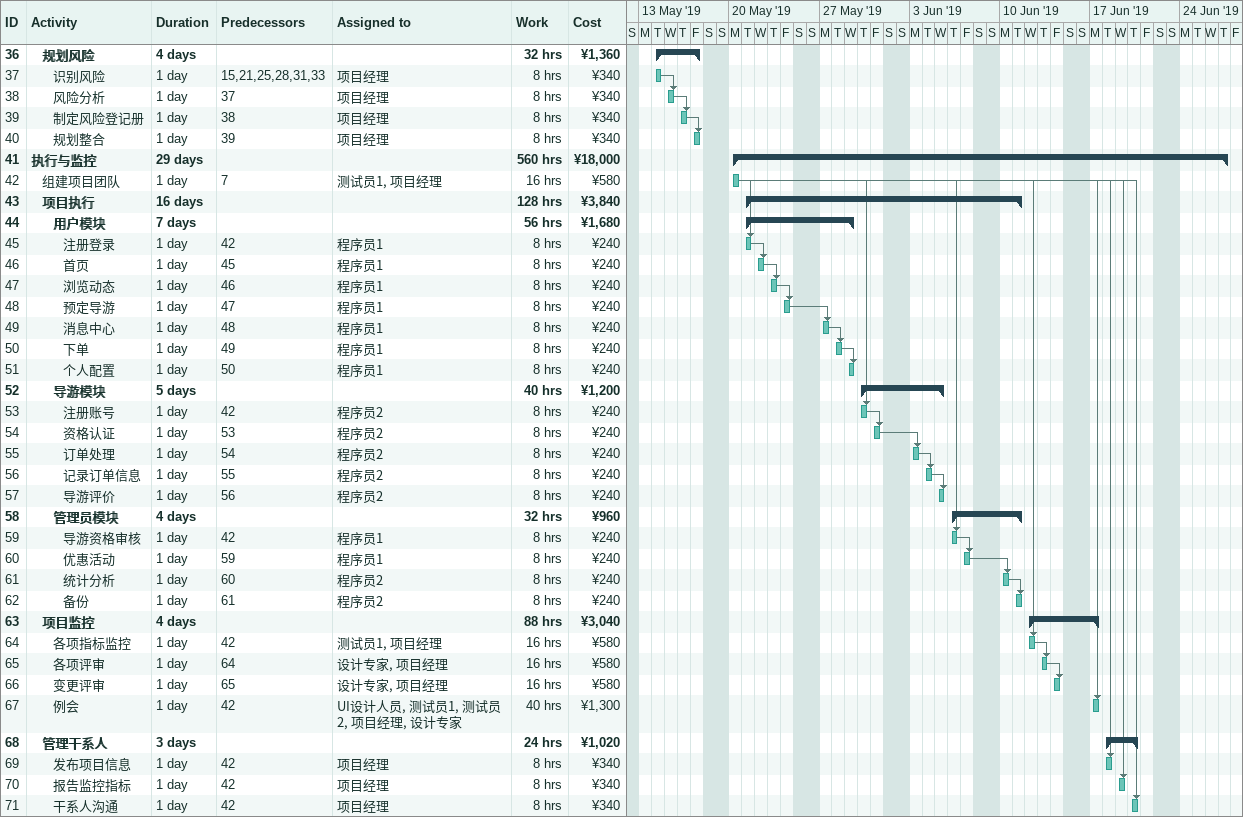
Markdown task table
| ID | Level | Task | Duration | Start | Finish | Predecessors | Resources | Work (h) | Cost (¥) |
|---|---|---|---|---|---|---|---|---|---|
| 36 | 2 | **规划风险** | 4d | 2019-05-14 | 2019-05-17 |  |  | 32 | 1360 |
| 37 | 3 | 识别风险 | 1d | 2019-05-14 | 2019-05-14 | 15, 21, 25, 28, 31, 33 | 项目经理 | 8 | 340 |
| 38 | 3 | 风险分析 | 1d | 2019-05-15 | 2019-05-15 | 37 | 项目经理 | 8 | 340 |
| 39 | 3 | 制定风险登记册 | 1d | 2019-05-16 | 2019-05-16 | 38 | 项目经理 | 8 | 340 |
| 40 | 3 | 规划整合 | 1d | 2019-05-17 | 2019-05-17 | 39 | 项目经理 | 8 | 340 |
| 41 | 1 | **执行与监控** | 29d | 2019-05-20 | 2019-06-27 |  |  | 560 | 18000 |
| 42 | 2 | 组建项目团队 | 1d | 2019-05-20 | 2019-05-20 | 7 | 测试员1, 项目经理 | 16 | 580 |
| 43 | 2 | **项目执行** | 16d | 2019-05-21 | 2019-06-11 |  |  | 128 | 3840 |
| 44 | 3 | **用户模块** | 7d | 2019-05-21 | 2019-05-29 |  |  | 56 | 1680 |
| 45 | 4 | 注册登录 | 1d | 2019-05-21 | 2019-05-21 | 42 | 程序员1 | 8 | 240 |
| 46 | 4 | 首页 | 1d | 2019-05-22 | 2019-05-22 | 45 | 程序员1 | 8 | 240 |
| 47 | 4 | 浏览动态 | 1d | 2019-05-23 | 2019-05-23 | 46 | 程序员1 | 8 | 240 |
| 48 | 4 | 预定导游 | 1d | 2019-05-24 | 2019-05-24 | 47 | 程序员1 | 8 | 240 |
| 49 | 4 | 消息中心 | 1d | 2019-05-27 | 2019-05-27 | 48 | 程序员1 | 8 | 240 |
| 50 | 4 | 下单 | 1d | 2019-05-28 | 2019-05-28 | 49 | 程序员1 | 8 | 240 |
| 51 | 4 | 个人配置 | 1d | 2019-05-29 | 2019-05-29 | 50 | 程序员1 | 8 | 240 |
| 52 | 3 | **导游模块** | 5d | 2019-05-30 | 2019-06-05 |  |  | 40 | 1200 |
| 53 | 4 | 注册账号 | 1d | 2019-05-30 | 2019-05-30 | 42 | 程序员2 | 8 | 240 |
| 54 | 4 | 资格认证 | 1d | 2019-05-31 | 2019-05-31 | 53 | 程序员2 | 8 | 240 |
| 55 | 4 | 订单处理 | 1d | 2019-06-03 | 2019-06-03 | 54 | 程序员2 | 8 | 240 |
| 56 | 4 | 记录订单信息 | 1d | 2019-06-04 | 2019-06-04 | 55 | 程序员2 | 8 | 240 |
| 57 | 4 | 导游评价 | 1d | 2019-06-05 | 2019-06-05 | 56 | 程序员2 | 8 | 240 |
| 58 | 3 | **管理员模块** | 4d | 2019-06-06 | 2019-06-11 |  |  | 32 | 960 |
| 59 | 4 | 导游资格审核 | 1d | 2019-06-06 | 2019-06-06 | 42 | 程序员1 | 8 | 240 |
| 60 | 4 | 优惠活动 | 1d | 2019-06-07 | 2019-06-07 | 59 | 程序员1 | 8 | 240 |
| 61 | 4 | 统计分析 | 1d | 2019-06-10 | 2019-06-10 | 60 | 程序员2 | 8 | 240 |
| 62 | 4 | 备份 | 1d | 2019-06-11 | 2019-06-11 | 61 | 程序员2 | 8 | 240 |
| 63 | 2 | **项目监控** | 4d | 2019-06-12 | 2019-06-17 |  |  | 88 | 3040 |
| 64 | 3 | 各项指标监控 | 1d | 2019-06-12 | 2019-06-12 | 42 | 测试员1, 项目经理 | 16 | 580 |
| 65 | 3 | 各项评审 | 1d | 2019-06-13 | 2019-06-13 | 64 | 设计专家, 项目经理 | 16 | 580 |
| 66 | 3 | 变更评审 | 1d | 2019-06-14 | 2019-06-14 | 65 | 设计专家, 项目经理 | 16 | 580 |
| 67 | 3 | 例会 | 1d | 2019-06-17 | 2019-06-17 | 42 | UI设计人员, 测试员1, 测试员2, 项目经理, 设计专家 | 40 | 1300 |
| 68 | 2 | **管理干系人** | 3d | 2019-06-18 | 2019-06-20 |  |  | 24 | 1020 |
| 69 | 3 | 发布项目信息 | 1d | 2019-06-18 | 2019-06-18 | 42 | 项目经理 | 8 | 340 |
| 70 | 3 | 报告监控指标 | 1d | 2019-06-19 | 2019-06-19 | 42 | 项目经理 | 8 | 340 |
| 71 | 3 | 干系人沟通 | 1d | 2019-06-20 | 2019-06-20 | 42 | 项目经理 | 8 | 340 |
